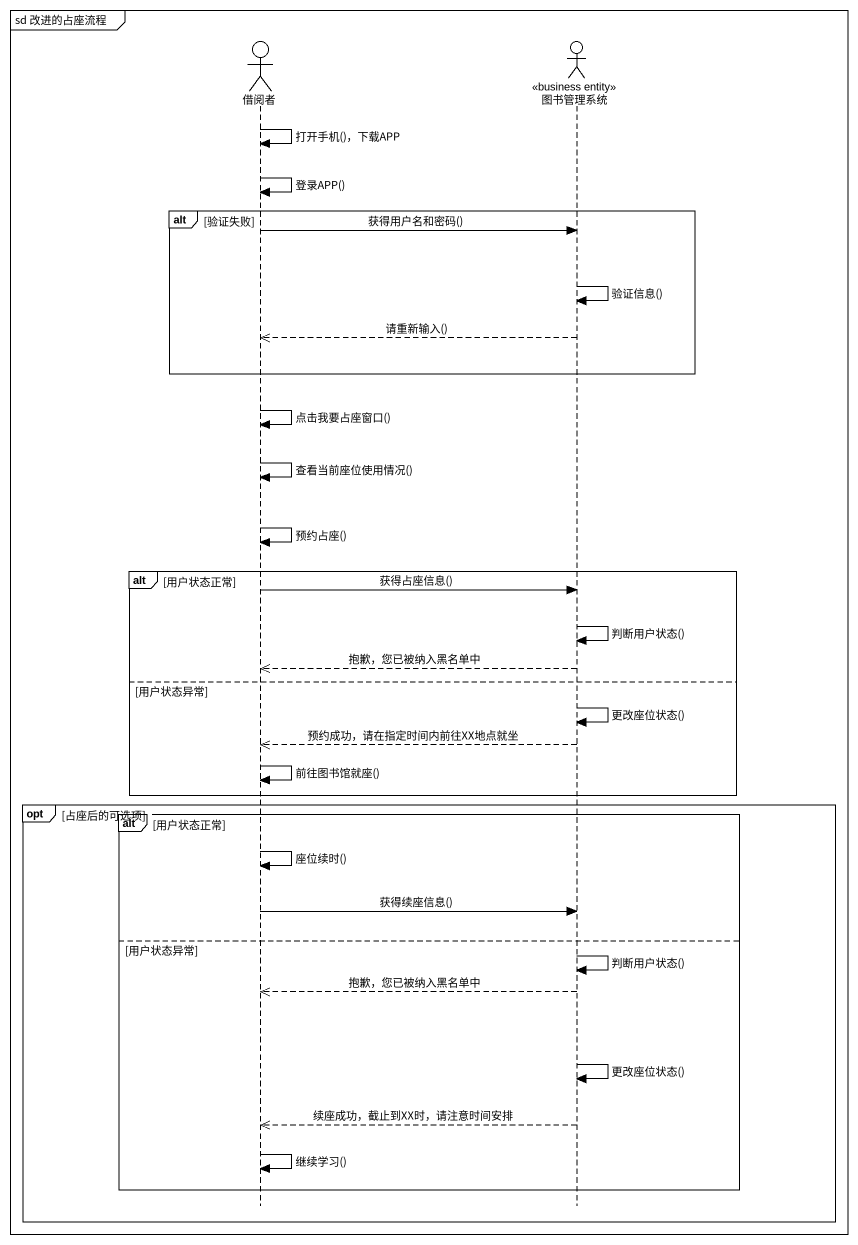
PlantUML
@startuml
mainframe sd 改进的占座流程
hide footbox
actor 借阅者
actor 图书管理系统 <<business entity>>

借阅者 -> 借阅者 : 打开手机()，下载APP
借阅者 -> 借阅者 : 登录APP()
alt 验证失败
  借阅者 -> 图书管理系统 : 获得用户名和密码()
  图书管理系统 -> 图书管理系统 : 验证信息()
  图书管理系统 -->> 借阅者 : 请重新输入()
end
借阅者 -> 借阅者 : 点击我要占座窗口()
借阅者 -> 借阅者 : 查看当前座位使用情况()
借阅者 -> 借阅者 : 预约占座()
alt 用户状态正常
  借阅者 -> 图书管理系统 : 获得占座信息()
  图书管理系统 -> 图书管理系统 : 判断用户状态()
  图书管理系统 -->> 借阅者 : 抱歉，您已被纳入黑名单中
else 用户状态异常
  图书管理系统 -> 图书管理系统 : 更改座位状态()
  图书管理系统 -->> 借阅者 : 预约成功，请在指定时间内前往XX地点就坐
  借阅者 -> 借阅者 : 前往图书馆就座()
end
opt 占座后的可选项
  alt 用户状态正常
    借阅者 -> 借阅者 : 座位续时()
    借阅者 -> 图书管理系统 : 获得续座信息()
  else 用户状态异常
    图书管理系统 -> 图书管理系统 : 判断用户状态()
    图书管理系统 -->> 借阅者 : 抱歉，您已被纳入黑名单中
    图书管理系统 -> 图书管理系统 : 更改座位状态()
    图书管理系统 -->> 借阅者 : 续座成功，截止到XX时，请注意时间安排
    借阅者 -> 借阅者 : 继续学习()
  end
end
@enduml
